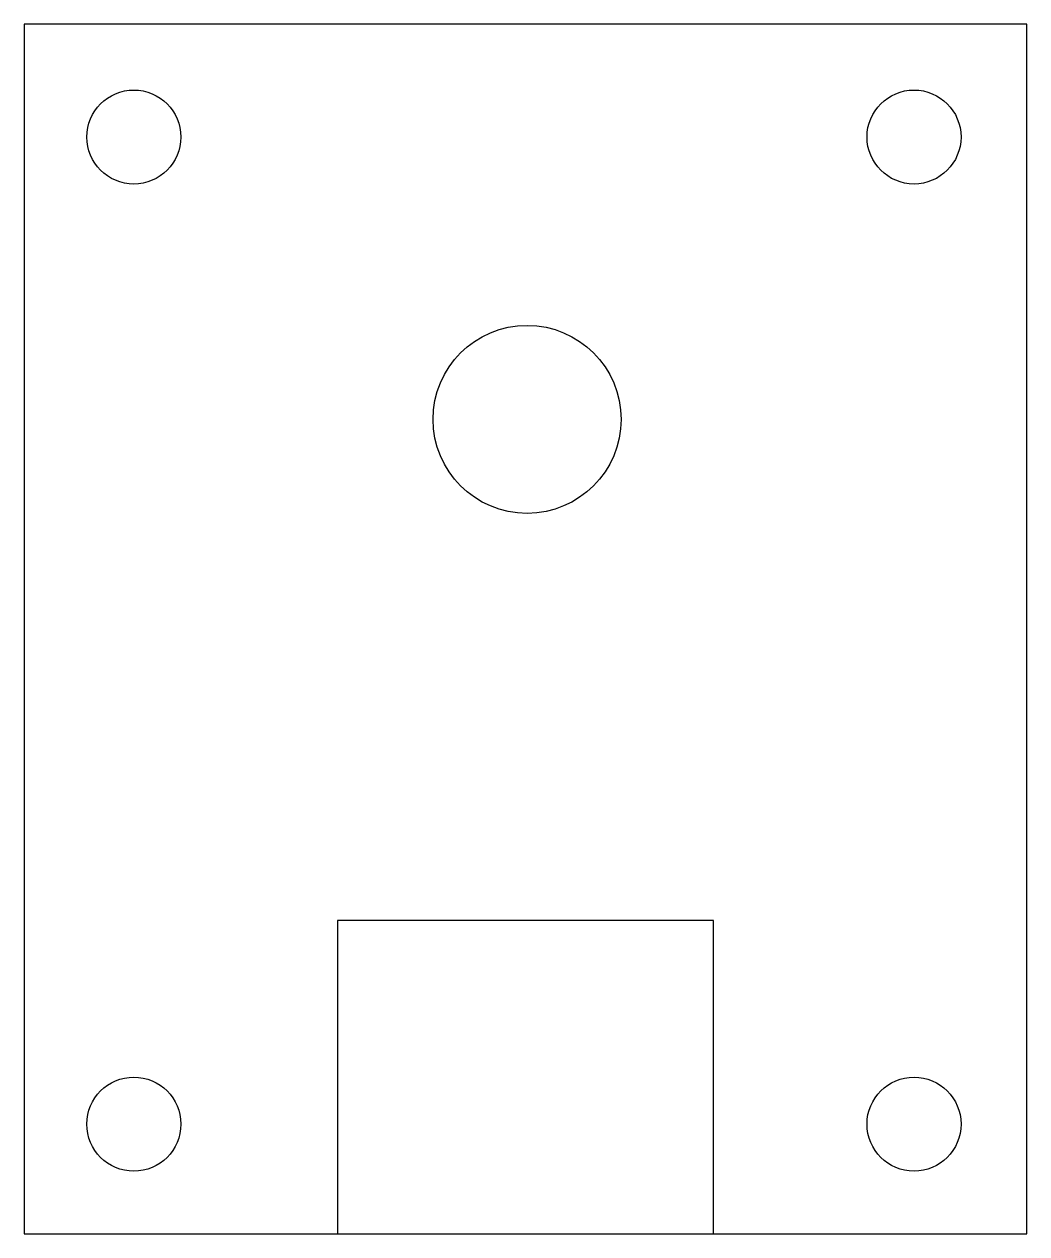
# Model space of a CAD drawing. Header units: millimetres. Extents: x 0 to 32, y 0 to 38.6.
import ezdxf

# ---------------------------------------------------------------- set-up
doc = ezdxf.new("R2010")
doc.units = ezdxf.units.MM
doc.layers.get('0').update_dxf_attribs({"linetype": 'CONTINUOUS', "lineweight": 25, "true_color": 0x000000})

msp = doc.modelspace()

# ---------------------------------------------------------------- linework, layer by layer
for p, q in [((32, 38.6), (0, 38.6)), ((0, 38.6), (0, 0)), ((32, 0), (32, 38.6)), ((22, 10), (10, 10)), ((10, 10), (10, 0)), ((22, 0), (22, 10)), ((0, 0), (32, 0)), ((10, 0), (22, 0))]:
    msp.add_line(p, q)
for centre, radius in [((3.5, 35), 1.5), ((28.4, 35), 1.5), ((16.05, 25.99), 3), ((3.5, 3.5), 1.5), ((28.4, 3.5), 1.5)]:
    msp.add_circle(centre, radius)

doc.saveas('drawing.dxf')
